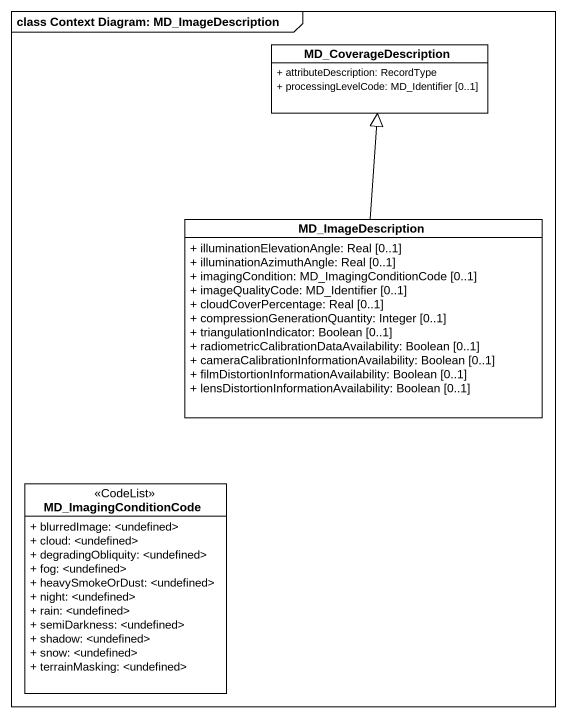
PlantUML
@startuml
mainframe class Context Diagram: MD_ImageDescription
hide circle
hide empty members
skinparam classAttributeIconSize 0
class MD_CoverageDescription #FFFFFF {
  + attributeDescription: RecordType
  + processingLevelCode: MD_Identifier [0..1]
}
class MD_ImageDescription #FFFFFF {
  + illuminationElevationAngle: Real [0..1]
  + illuminationAzimuthAngle: Real [0..1]
  + imagingCondition: MD_ImagingConditionCode [0..1]
  + imageQualityCode: MD_Identifier [0..1]
  + cloudCoverPercentage: Real [0..1]
  + compressionGenerationQuantity: Integer [0..1]
  + triangulationIndicator: Boolean [0..1]
  + radiometricCalibrationDataAvailability: Boolean [0..1]
  + cameraCalibrationInformationAvailability: Boolean [0..1]
  + filmDistortionInformationAvailability: Boolean [0..1]
  + lensDistortionInformationAvailability: Boolean [0..1]
}
class MD_ImagingConditionCode <<CodeList>> #FFFFFF {
  + blurredImage: <undefined>
  + cloud: <undefined>
  + degradingObliquity: <undefined>
  + fog: <undefined>
  + heavySmokeOrDust: <undefined>
  + night: <undefined>
  + rain: <undefined>
  + semiDarkness: <undefined>
  + shadow: <undefined>
  + snow: <undefined>
  + terrainMasking: <undefined>
}
MD_ImageDescription -up-|> MD_CoverageDescription
@enduml
